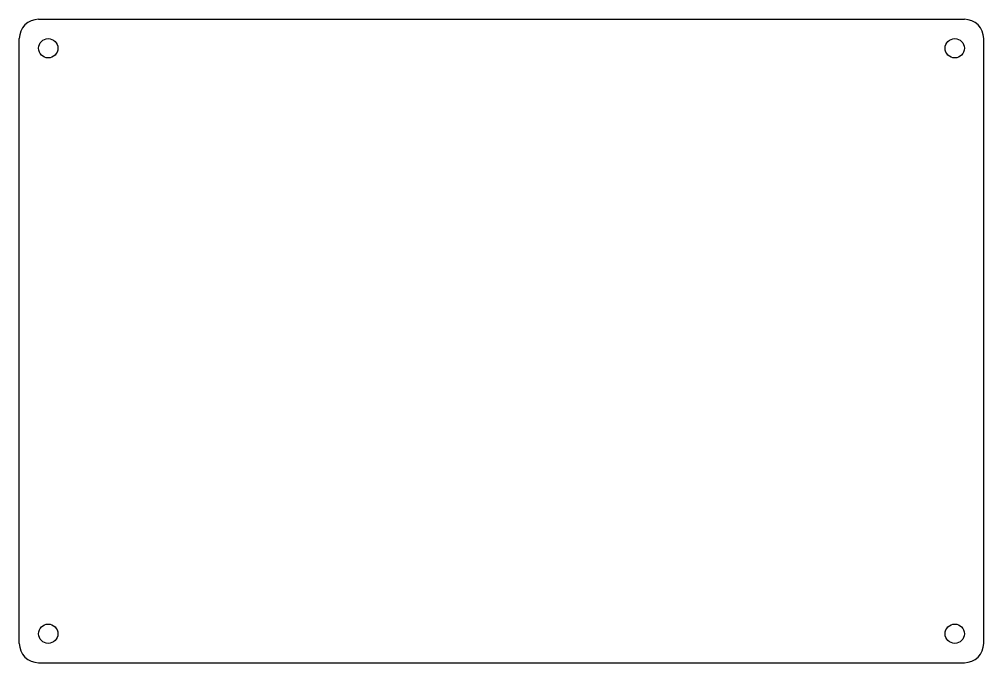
# Model space of a CAD drawing. Header units: millimetres. Extents: x 0 to 150, y 0 to 100.
import ezdxf

# ---------------------------------------------------------------- set-up
doc = ezdxf.new("R2010")
doc.units = ezdxf.units.MM

msp = doc.modelspace()

# ---------------------------------------------------------------- linework, layer by layer
for p, q in [((3, 100), (147, 100)), ((0, 3), (0, 97)), ((150, 3), (150, 97)), ((3, 0), (147, 0))]:
    msp.add_line(p, q)
for centre in [(4.5, 95.5), (145.5, 95.5), (4.5, 4.5), (145.5, 4.5)]:
    msp.add_circle(centre, 1.5)
for centre, start, end in [((3, 97), 90, 180), ((147, 97), 0, 90), ((3, 3), 180, 270), ((147, 3), 270, 360)]:
    msp.add_arc(centre, 3, start, end)

doc.saveas('drawing.dxf')
